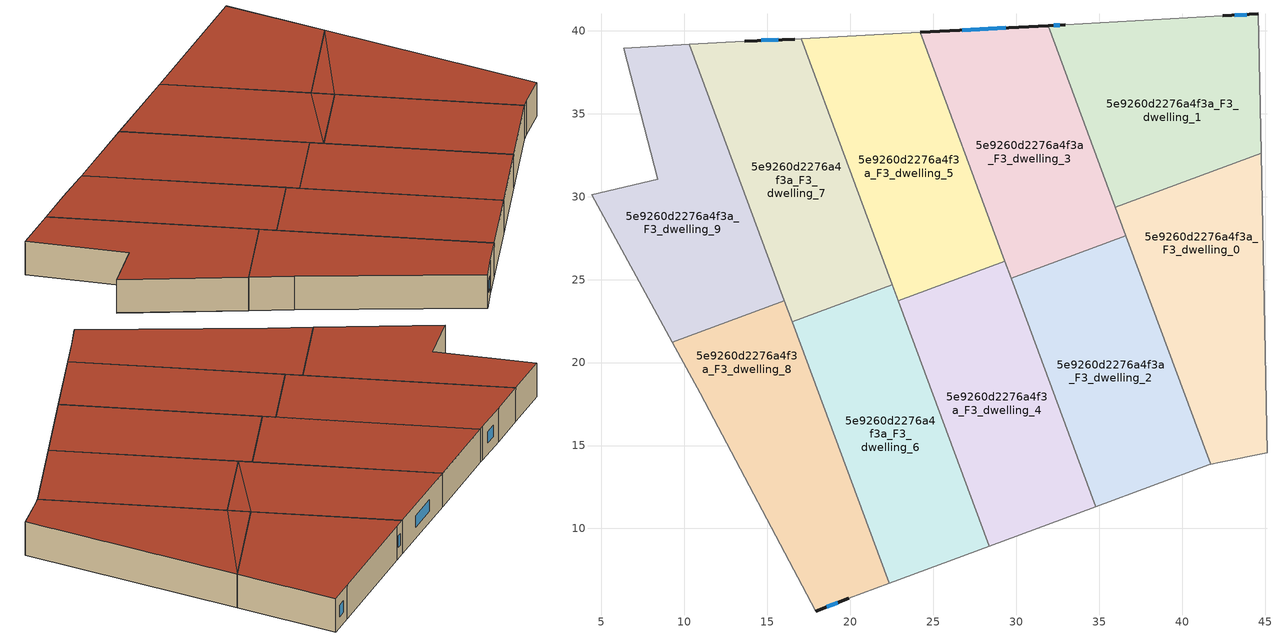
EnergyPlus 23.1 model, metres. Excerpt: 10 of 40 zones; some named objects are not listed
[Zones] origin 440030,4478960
5e9260d2276a4f3a_F3_dwelling_0
 floor to 5e9260d2276a4f3a_F2_dwelling_0 (EU_floor_Construction): 44.77,32.61 36.62,27.63 35.98,29.35 z9; 36.62,27.63 45.12,14.56 42.3,14 41.71,13.87 z9; 44.77,32.61 45.12,14.56 36.62,27.63 z9
 wall adiabatic (EU_wall_Construction): 41.72,13.87 42.3,14 45.12,14.56 44.77,32.61 z9:12
 wall to 5e9260d2276a4f3a_F3_dwelling_1 (EU_wall_Construction): 44.77,32.61 35.98,29.35 z9:12
 wall to 5e9260d2276a4f3a_F3_dwelling_2 (EU_wall_Construction): 36.62,27.63 41.72,13.87 z9:12
 wall to 5e9260d2276a4f3a_F3_dwelling_3 (EU_wall_Construction): 35.98,29.35 36.62,27.63 z9:12
 roof outside (EU_roof_Construction): 45.12,14.56 44.77,32.61 36.62,27.63 41.71,13.87 42.3,14 z12; 44.77,32.61 35.98,29.35 36.62,27.63 z12
5e9260d2276a4f3a_F3_dwelling_1
 floor to 5e9260d2276a4f3a_F2_dwelling_1 (EU_floor_Construction): 44.6,41.02 44.77,32.61 35.98,29.35 31.92,40.31 32.97,40.37 42.45,40.9 z9
 wall outside (EU_wall_Construction): 32.97,40.37 31.92,40.31 / 44.6,41.02 42.45,40.9 z9:12
 wall adiabatic (EU_wall_Construction): 42.45,40.9 32.97,40.37 / 44.77,32.61 44.6,41.02 z9:12
 wall to 5e9260d2276a4f3a_F3_dwelling_3 (EU_wall_Construction): 31.92,40.31 35.98,29.35 z9:12
 window (EU_Window_Construction): 32.62,40.35 32.27,40.33 / 43.89,40.98 43.16,40.94 z9.99:11.01
 roof outside (EU_roof_Construction): 44.77,32.61 44.6,41.02 42.45,40.9 32.97,40.37 31.92,40.31 35.98,29.35 z12
5e9260d2276a4f3a_F3_dwelling_2
 floor to 5e9260d2276a4f3a_F2_dwelling_2 (EU_floor_Construction): 36.62,27.63 41.71,13.87 41.59,13.84 34.8,11.32 29.7,25.07 z9
 wall adiabatic (EU_wall_Construction): 34.8,11.32 41.59,13.84 41.72,13.87 z9:12
 wall to 5e9260d2276a4f3a_F3_dwelling_3 (EU_wall_Construction): 36.62,27.63 29.7,25.07 z9:12
 wall to 5e9260d2276a4f3a_F3_dwelling_4 (EU_wall_Construction): 29.7,25.07 34.8,11.32 z9:12
 roof outside (EU_roof_Construction): 41.59,13.84 41.71,13.87 36.62,27.63 29.7,25.07 34.8,11.32 z12
5e9260d2276a4f3a_F3_dwelling_3
 floor to 5e9260d2276a4f3a_F2_dwelling_3 (EU_floor_Construction): 31.92,40.31 35.98,29.35 29.7,25.07 24.21,39.9 z9; 35.98,29.35 36.62,27.63 29.7,25.07 z9
 wall outside (EU_wall_Construction): 31.92,40.31 24.21,39.9 z9:12
 wall to 5e9260d2276a4f3a_F3_dwelling_5 (EU_wall_Construction): 24.21,39.9 29.32,26.11 z9:12
 wall to 5e9260d2276a4f3a_F3_dwelling_4 (EU_wall_Construction): 29.32,26.11 29.7,25.07 z9:12
 window (EU_Window_Construction): 29.36,40.17 26.76,40.04 z9.99:11.01
 roof outside (EU_roof_Construction): 36.62,27.63 35.98,29.35 29.7,25.07 z12; 35.98,29.35 31.92,40.31 24.21,39.9 29.7,25.07 z12
5e9260d2276a4f3a_F3_dwelling_4
 floor to 5e9260d2276a4f3a_F2_dwelling_4 (EU_floor_Construction): 29.32,26.11 34.8,11.32 28.37,8.93 22.89,23.73 z9
 wall adiabatic (EU_wall_Construction): 28.37,8.93 34.8,11.32 z9:12
 wall to 5e9260d2276a4f3a_F3_dwelling_5 (EU_wall_Construction): 29.32,26.11 22.89,23.73 z9:12
 wall to 5e9260d2276a4f3a_F3_dwelling_6 (EU_wall_Construction): 22.89,23.73 28.37,8.93 z9:12
 roof outside (EU_roof_Construction): 34.8,11.32 29.32,26.11 22.89,23.73 28.37,8.93 z12
5e9260d2276a4f3a_F3_dwelling_5
 floor to 5e9260d2276a4f3a_F2_dwelling_5 (EU_floor_Construction): 24.21,39.9 29.32,26.11 22.89,23.73 17.04,39.52 z9
 wall adiabatic (EU_wall_Construction): 24.21,39.9 17.04,39.52 z9:12
 wall to 5e9260d2276a4f3a_F3_dwelling_7 (EU_wall_Construction): 17.04,39.52 22.52,24.71 z9:12
 wall to 5e9260d2276a4f3a_F3_dwelling_6 (EU_wall_Construction): 22.52,24.71 22.89,23.73 z9:12
 roof outside (EU_roof_Construction): 29.32,26.11 24.21,39.9 17.04,39.52 22.89,23.73 z12
5e9260d2276a4f3a_F3_dwelling_6
 floor to 5e9260d2276a4f3a_F2_dwelling_6 (EU_floor_Construction): 22.52,24.71 28.37,8.93 22.34,6.7 16.5,22.47 z9
 wall adiabatic (EU_wall_Construction): 22.34,6.7 28.37,8.93 z9:12
 wall to 5e9260d2276a4f3a_F3_dwelling_7 (EU_wall_Construction): 22.52,24.71 16.5,22.47 z9:12
 wall to 5e9260d2276a4f3a_F3_dwelling_8 (EU_wall_Construction): 16.5,22.47 22.34,6.7 z9:12
 roof outside (EU_roof_Construction): 28.37,8.93 22.52,24.71 16.5,22.47 22.34,6.7 z12
5e9260d2276a4f3a_F3_dwelling_7
 floor to 5e9260d2276a4f3a_F2_dwelling_7 (EU_floor_Construction): 17.04,39.52 22.52,24.71 16.5,22.47 10.3,39.19 13.61,39.38 13.63,39.38 16.65,39.5 z9
 wall outside (EU_wall_Construction): 16.65,39.5 13.63,39.38 z9:12
 wall adiabatic (EU_wall_Construction): 13.63,39.38 13.61,39.38 10.3,39.19 / 17.04,39.52 16.65,39.5 z9:12
 wall to 5e9260d2276a4f3a_F3_dwelling_9 (EU_wall_Construction): 10.3,39.19 16.03,23.74 z9:12
 wall to 5e9260d2276a4f3a_F3_dwelling_8 (EU_wall_Construction): 16.03,23.74 16.5,22.47 z9:12
 window (EU_Window_Construction): 15.65,39.46 14.63,39.42 z9.99:11.01
 roof outside (EU_roof_Construction): 22.52,24.71 17.04,39.52 16.65,39.5 13.63,39.38 13.61,39.38 10.3,39.19 16.5,22.47 z12
5e9260d2276a4f3a_F3_dwelling_8
 floor to 5e9260d2276a4f3a_F2_dwelling_8 (EU_floor_Construction): 16.03,23.74 22.34,6.7 19.91,5.79 17.91,5.02 10.97,18.15 9.28,21.24 z9
 wall outside (EU_wall_Construction): 17.91,5.02 19.91,5.79 z9:12
 wall adiabatic (EU_wall_Construction): 9.28,21.24 10.97,18.15 17.91,5.02 / 19.91,5.79 22.34,6.7 z9:12
 wall to 5e9260d2276a4f3a_F3_dwelling_9 (EU_wall_Construction): 16.03,23.74 9.28,21.24 z9:12
 window (EU_Window_Construction): 18.57,5.28 19.25,5.54 z9.99:11.01
 roof outside (EU_roof_Construction): 22.34,6.7 16.03,23.74 9.28,21.24 10.97,18.15 17.91,5.02 19.91,5.79 z12
5e9260d2276a4f3a_F3_dwelling_9
 floor to 5e9260d2276a4f3a_F2_dwelling_9 (EU_floor_Construction): 10.3,39.19 16.03,23.74 9.28,21.24 4.4,30.13 8.4,31.06 6.34,38.96 z9
 wall adiabatic (EU_wall_Construction): 10.3,39.19 6.34,38.96 8.4,31.06 4.4,30.13 9.28,21.24 z9:12
 roof outside (EU_roof_Construction): 16.03,23.74 10.3,39.19 6.34,38.96 8.4,31.06 4.4,30.13 9.28,21.24 z12
[Building]
EU S2 Campaign: North Axis=0; Terrain=City; Solar Distribution=FullExterior
[Site:Location]
Madrid: Latitude=40.5; Longitude=-3.5; Time Zone=1; Elevation=609
[SizingPeriod:WeatherFileDays]
AnnualSizingPeriod: Begin Month=1; Begin Day of Month=1; End Month=12; End Day of Month=31; Day of Week for Start Day=Monday; Use Weather File Daylight Saving Period=No; Use Weather File Rain and Snow Indicators=No
[MATERIAL]
EU_InternalMass_Material: Roughness=MediumRough; Thickness=0.1; Conductivity=1; Density=1800; Specific Heat=900; Thermal Absorptance=0.9; Solar Absorptance=0.7; Visible Absorptance=0.7
[MATERIAL:NOMASS] Roughness=MediumRough; Thermal Absorptance=0.9; Solar Absorptance=0.7; Visible Absorptance=0.7
Name | Thermal Resistance
EU_wall_NoMass | 0.609216
EU_roof_NoMass | 0.513268
EU_floor_NoMass | 0.568163
[WINDOWMATERIAL:SIMPLEGLAZINGSYSTEM]
EU_Window_SimpleGlazing: UFactor=5.50606; Solar Heat Gain Coefficient=0.85; Visible Transmittance=0.85
[CONSTRUCTION]
EU_wall_Construction: EU_wall_NoMass
EU_roof_Construction: EU_roof_NoMass
EU_floor_Construction: EU_floor_NoMass
EU_Window_Construction: EU_Window_SimpleGlazing
EU_InternalMass_Construction: EU_InternalMass_Material
[ZONE] Type=1; Multiplier=1; Ceiling Height=autocalculate; Floor Area=autocalculate; Part of Total Floor Area=Yes
Name | Volume
5e9260d2276a4f3a_F3_dwelling_0 | 324.448
5e9260d2276a4f3a_F3_dwelling_1 | 324.442
5e9260d2276a4f3a_F3_dwelling_2 | 324.452
5e9260d2276a4f3a_F3_dwelling_3 | 324.451
5e9260d2276a4f3a_F3_dwelling_4 | 324.468
5e9260d2276a4f3a_F3_dwelling_5; 5e9260d2276a4f3a_F3_dwelling_6 | 324.457
5e9260d2276a4f3a_F3_dwelling_7; 5e9260d2276a4f3a_F3_dwelling_8 | 324.447
5e9260d2276a4f3a_F3_dwelling_9 | 324.434
[INTERNALMASS] Construction=EU_InternalMass_Construction
Name | Zone or ZoneList | Surface Area
5e9260d2276a4f3a_F3_dwelling_0_EU_InternalMass | 5e9260d2276a4f3a_F3_dwelling_0 | 108.153
5e9260d2276a4f3a_F3_dwelling_1_EU_InternalMass | 5e9260d2276a4f3a_F3_dwelling_1 | 108.148
5e9260d2276a4f3a_F3_dwelling_2_EU_InternalMass | 5e9260d2276a4f3a_F3_dwelling_2 | 108.151
5e9260d2276a4f3a_F3_dwelling_3_EU_InternalMass | 5e9260d2276a4f3a_F3_dwelling_3 | 108.152
5e9260d2276a4f3a_F3_dwelling_4_EU_InternalMass | 5e9260d2276a4f3a_F3_dwelling_4 | 108.155
5e9260d2276a4f3a_F3_dwelling_5_EU_InternalMass | 5e9260d2276a4f3a_F3_dwelling_5 | 108.153
5e9260d2276a4f3a_F3_dwelling_6_EU_InternalMass | 5e9260d2276a4f3a_F3_dwelling_6 | 108.153
5e9260d2276a4f3a_F3_dwelling_7_EU_InternalMass | 5e9260d2276a4f3a_F3_dwelling_7 | 108.149
5e9260d2276a4f3a_F3_dwelling_8_EU_InternalMass | 5e9260d2276a4f3a_F3_dwelling_8 | 108.149
5e9260d2276a4f3a_F3_dwelling_9_EU_InternalMass | 5e9260d2276a4f3a_F3_dwelling_9 | 108.144
[OTHEREQUIPMENT] Fuel Type=Electricity; Design Level Calculation Method=Watts/Area; Power per Zone Floor Area=1; Fraction Latent=0; Fraction Radiant=0; Fraction Lost=0; Carbon Dioxide Generation Rate=0; EndUse Subcategory=EU_Step8_InternalGains
Name | Zone or ZoneList or Space or SpaceList | Schedule
EU_Step8_InternalGain_5e9260d2276a4f3a_F3_dwelling_0_f000 | 5e9260d2276a4f3a_F3_dwelling_0 | EU_Step8_GainSchedule_5e9260d2276a4f3a_F3_dwelling_0_f000
EU_Step8_InternalGain_5e9260d2276a4f3a_F3_dwelling_1_f000 | 5e9260d2276a4f3a_F3_dwelling_1 | EU_Step8_GainSchedule_5e9260d2276a4f3a_F3_dwelling_1_f000
EU_Step8_InternalGain_5e9260d2276a4f3a_F3_dwelling_2_f000 | 5e9260d2276a4f3a_F3_dwelling_2 | EU_Step8_GainSchedule_5e9260d2276a4f3a_F3_dwelling_2_f000
EU_Step8_InternalGain_5e9260d2276a4f3a_F3_dwelling_3_f000 | 5e9260d2276a4f3a_F3_dwelling_3 | EU_Step8_GainSchedule_5e9260d2276a4f3a_F3_dwelling_3_f000
EU_Step8_InternalGain_5e9260d2276a4f3a_F3_dwelling_4_f000 | 5e9260d2276a4f3a_F3_dwelling_4 | EU_Step8_GainSchedule_5e9260d2276a4f3a_F3_dwelling_4_f000
EU_Step8_InternalGain_5e9260d2276a4f3a_F3_dwelling_5_f000 | 5e9260d2276a4f3a_F3_dwelling_5 | EU_Step8_GainSchedule_5e9260d2276a4f3a_F3_dwelling_5_f000
EU_Step8_InternalGain_5e9260d2276a4f3a_F3_dwelling_6_f000 | 5e9260d2276a4f3a_F3_dwelling_6 | EU_Step8_GainSchedule_5e9260d2276a4f3a_F3_dwelling_6_f000
EU_Step8_InternalGain_5e9260d2276a4f3a_F3_dwelling_7_f000 | 5e9260d2276a4f3a_F3_dwelling_7 | EU_Step8_GainSchedule_5e9260d2276a4f3a_F3_dwelling_7_f000
EU_Step8_InternalGain_5e9260d2276a4f3a_F3_dwelling_8_f000 | 5e9260d2276a4f3a_F3_dwelling_8 | EU_Step8_GainSchedule_5e9260d2276a4f3a_F3_dwelling_8_f000
EU_Step8_InternalGain_5e9260d2276a4f3a_F3_dwelling_9_f000 | 5e9260d2276a4f3a_F3_dwelling_9 | EU_Step8_GainSchedule_5e9260d2276a4f3a_F3_dwelling_9_f000
[ZONEVENTILATION:DESIGNFLOWRATE] Schedule=EU_AlwaysOn; Design Flow Rate Calculation Method=AirChanges/Hour; Air Changes per Hour=0.752966; Ventilation Type=Natural; Fan Pressure Rise=0; Fan Total Efficiency=1; Constant Term Coefficient=1; Temperature Term Coefficient=0; Velocity Term Coefficient=0; Velocity Squared Term Coefficient=0; Minimum Indoor Temperature=-100; Maximum Indoor Temperature=100; Delta Temperature=-100; Minimum Outdoor Temperature=-100; Maximum Outdoor Temperature=100; Maximum Wind Speed=40
Name | Zone or ZoneList or Space or SpaceList
EU_ConstantAir_5e9260d2276a4f3a_F3_dwelling_0 | 5e9260d2276a4f3a_F3_dwelling_0
EU_ConstantAir_5e9260d2276a4f3a_F3_dwelling_1 | 5e9260d2276a4f3a_F3_dwelling_1
EU_ConstantAir_5e9260d2276a4f3a_F3_dwelling_2 | 5e9260d2276a4f3a_F3_dwelling_2
EU_ConstantAir_5e9260d2276a4f3a_F3_dwelling_3 | 5e9260d2276a4f3a_F3_dwelling_3
EU_ConstantAir_5e9260d2276a4f3a_F3_dwelling_4 | 5e9260d2276a4f3a_F3_dwelling_4
EU_ConstantAir_5e9260d2276a4f3a_F3_dwelling_5 | 5e9260d2276a4f3a_F3_dwelling_5
EU_ConstantAir_5e9260d2276a4f3a_F3_dwelling_6 | 5e9260d2276a4f3a_F3_dwelling_6
EU_ConstantAir_5e9260d2276a4f3a_F3_dwelling_7 | 5e9260d2276a4f3a_F3_dwelling_7
EU_ConstantAir_5e9260d2276a4f3a_F3_dwelling_8 | 5e9260d2276a4f3a_F3_dwelling_8
EU_ConstantAir_5e9260d2276a4f3a_F3_dwelling_9 | 5e9260d2276a4f3a_F3_dwelling_9
[HVACTEMPLATE:ZONE:IDEALLOADSAIRSYSTEM] System Availability Schedule=EU_AlwaysOn; Maximum Heating Supply Air Temperature=50; Minimum Cooling Supply Air Temperature=13; Maximum Heating Supply Air Humidity Ratio=0.0156; Minimum Cooling Supply Air Humidity Ratio=0.0077; Heating Limit=NoLimit; Cooling Limit=NoLimit; Heating Availability Schedule=EU_AlwaysOn; Cooling Availability Schedule=EU_CoolingOff; Dehumidification Control Type=ConstantSensibleHeatRatio; Cooling Sensible Heat Ratio=0.7; Dehumidification Setpoint=60; Humidification Control Type=None; Humidification Setpoint=30; Outdoor Air Method=None; Outdoor Air Flow Rate per Person=0.00944; Outdoor Air Flow Rate per Zone Floor Area=0; Outdoor Air Flow Rate per Zone=0; Demand Controlled Ventilation Type=None; Outdoor Air Economizer Type=NoEconomizer; Heat Recovery Type=None; Sensible Heat Recovery Effectiveness=0.7; Latent Heat Recovery Effectiveness=0.65
Name | Template Thermostat
5e9260d2276a4f3a_F3_dwelling_0 | EU_HeatOnly_5e9260d2276a4f3a_F3_dwelling_0
5e9260d2276a4f3a_F3_dwelling_1 | EU_HeatOnly_5e9260d2276a4f3a_F3_dwelling_1
5e9260d2276a4f3a_F3_dwelling_2 | EU_HeatOnly_5e9260d2276a4f3a_F3_dwelling_2
5e9260d2276a4f3a_F3_dwelling_3 | EU_HeatOnly_5e9260d2276a4f3a_F3_dwelling_3
5e9260d2276a4f3a_F3_dwelling_4 | EU_HeatOnly_5e9260d2276a4f3a_F3_dwelling_4
5e9260d2276a4f3a_F3_dwelling_5 | EU_HeatOnly_5e9260d2276a4f3a_F3_dwelling_5
5e9260d2276a4f3a_F3_dwelling_6 | EU_HeatOnly_5e9260d2276a4f3a_F3_dwelling_6
5e9260d2276a4f3a_F3_dwelling_7 | EU_HeatOnly_5e9260d2276a4f3a_F3_dwelling_7
5e9260d2276a4f3a_F3_dwelling_8 | EU_HeatOnly_5e9260d2276a4f3a_F3_dwelling_8
5e9260d2276a4f3a_F3_dwelling_9 | EU_HeatOnly_5e9260d2276a4f3a_F3_dwelling_9
[SIZING:ZONE] Zone Cooling Design Supply Air Temperature Input Method=SupplyAirTemperature; Zone Cooling Design Supply Air Temperature=13; Zone Heating Design Supply Air Temperature Input Method=SupplyAirTemperature; Zone Heating Design Supply Air Temperature=50; Zone Cooling Design Supply Air Humidity Ratio=0.008; Zone Heating Design Supply Air Humidity Ratio=0.008; Cooling Design Air Flow Method=DesignDay; Cooling Design Air Flow Rate=0; Cooling Minimum Air Flow per Zone Floor Area=0.000762; Cooling Minimum Air Flow=0; Cooling Minimum Air Flow Fraction=0.2; Heating Design Air Flow Method=DesignDay; Heating Design Air Flow Rate=0; Heating Maximum Air Flow per Zone Floor Area=0.002032; Heating Maximum Air Flow=0.141576; Heating Maximum Air Flow Fraction=0.3; Account for Dedicated Outdoor Air System=No; Dedicated Outdoor Air System Control Strategy=NeutralSupplyAir; Dedicated Outdoor Air Low Setpoint Temperature for Design=autosize; Dedicated Outdoor Air High Setpoint Temperature for Design=autosize; Zone Load Sizing Method=Sensible Load Only No Latent Load; Zone Latent Cooling Design Supply Air Humidity Ratio Input Method=HumidityRatioDifference; Zone Cooling Design Supply Air Humidity Ratio Difference=0.005; Zone Latent Heating Design Supply Air Humidity Ratio Input Method=HumidityRatioDifference; Zone Humidification Design Supply Air Humidity Ratio Difference=0.005
5e9260d2276a4f3a_F3_dwelling_0; 5e9260d2276a4f3a_F3_dwelling_1; 5e9260d2276a4f3a_F3_dwelling_2; 5e9260d2276a4f3a_F3_dwelling_3; 5e9260d2276a4f3a_F3_dwelling_4; 5e9260d2276a4f3a_F3_dwelling_5; 5e9260d2276a4f3a_F3_dwelling_6; 5e9260d2276a4f3a_F3_dwelling_7; 5e9260d2276a4f3a_F3_dwelling_8; 5e9260d2276a4f3a_F3_dwelling_9
[SCHEDULE:CONSTANT]
Name | Hourly Value
EU_AlwaysOn | 1
EU_CoolingOff | 0
[SCHEDULE:FILE] Column Number=1; Rows to Skip at Top=0; Number of Hours of Data=8760; Column Separator=Comma; Interpolate to Timestep=No; Minutes per Item=60; Adjust Schedule for Daylight Savings=Yes
Name | File
EU_Step8_GainSchedule_5e9260d2276a4f3a_F3_dwelling_0_f000 | ../../schedules/5e9260d2276a4f3a/5e9260d2276a4f3a_F3_dwelling_0_f000_gain.csv
EU_Step8_GainSchedule_5e9260d2276a4f3a_F3_dwelling_1_f000 | ../../schedules/5e9260d2276a4f3a/5e9260d2276a4f3a_F3_dwelling_1_f000_gain.csv
EU_Step8_GainSchedule_5e9260d2276a4f3a_F3_dwelling_2_f000 | ../../schedules/5e9260d2276a4f3a/5e9260d2276a4f3a_F3_dwelling_2_f000_gain.csv
EU_Step8_GainSchedule_5e9260d2276a4f3a_F3_dwelling_3_f000 | ../../schedules/5e9260d2276a4f3a/5e9260d2276a4f3a_F3_dwelling_3_f000_gain.csv
EU_Step8_GainSchedule_5e9260d2276a4f3a_F3_dwelling_4_f000 | ../../schedules/5e9260d2276a4f3a/5e9260d2276a4f3a_F3_dwelling_4_f000_gain.csv
EU_Step8_GainSchedule_5e9260d2276a4f3a_F3_dwelling_5_f000 | ../../schedules/5e9260d2276a4f3a/5e9260d2276a4f3a_F3_dwelling_5_f000_gain.csv
EU_Step8_GainSchedule_5e9260d2276a4f3a_F3_dwelling_6_f000 | ../../schedules/5e9260d2276a4f3a/5e9260d2276a4f3a_F3_dwelling_6_f000_gain.csv
EU_Step8_GainSchedule_5e9260d2276a4f3a_F3_dwelling_7_f000 | ../../schedules/5e9260d2276a4f3a/5e9260d2276a4f3a_F3_dwelling_7_f000_gain.csv
EU_Step8_GainSchedule_5e9260d2276a4f3a_F3_dwelling_8_f000 | ../../schedules/5e9260d2276a4f3a/5e9260d2276a4f3a_F3_dwelling_8_f000_gain.csv
EU_Step8_GainSchedule_5e9260d2276a4f3a_F3_dwelling_9_f000 | ../../schedules/5e9260d2276a4f3a/5e9260d2276a4f3a_F3_dwelling_9_f000_gain.csv
